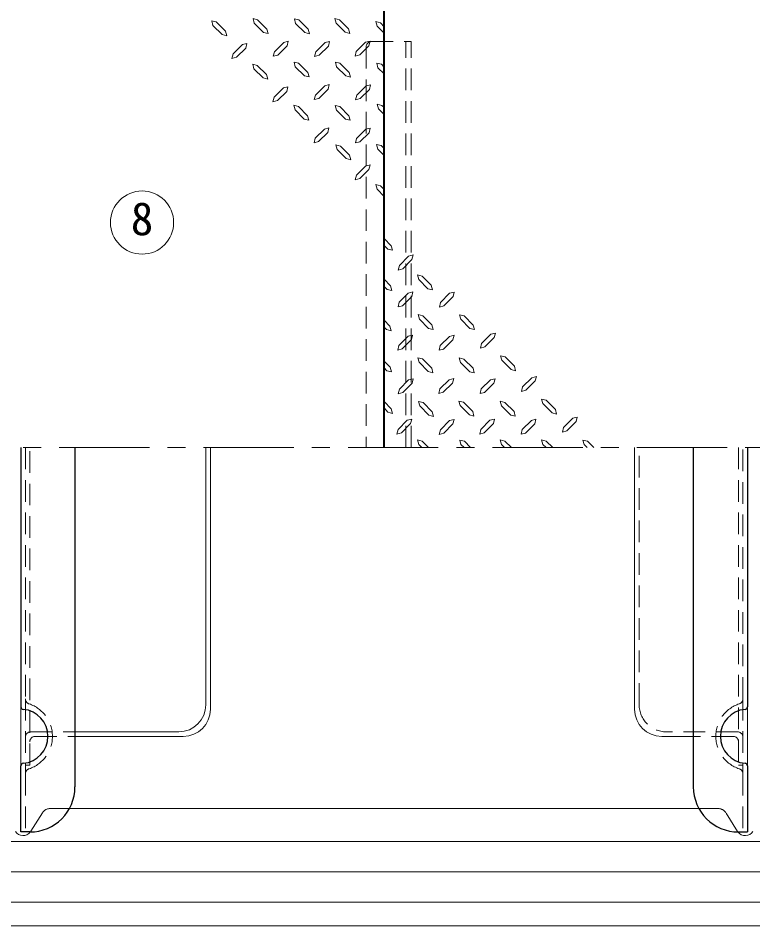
# Model space of a CAD drawing. Units: millimetres at full size, sheet at 1:10; details may follow other scales. Extents: x -2088 to 1962, y -1408 to 1402.
# Drawn here: x -1431 to -1024, y 626 to 1129 of the extents above; entities that cross this region are included whole.
import ezdxf
from ezdxf.enums import TextEntityAlignment as Align

# ---------------------------------------------------------------- set-up
doc = ezdxf.new("R2010")
doc.units = ezdxf.units.MM
doc.header["$LTSCALE"] = 10
doc.linetypes.add('CHAIN1', pattern=[8, 5, -1, 1, -1])
doc.linetypes.add('DASHED1', pattern=[1.8, 1.2, -0.6])
doc.layers.add('0-0_ﾚｲﾔ1', color=4, linetype='Continuous', lineweight=9)
doc.styles.add('ＭＳ ゴシック', font='')
doc.styles.get('ＭＳ ゴシック').set_extended_font_data('MS Gothic')

msp = doc.modelspace()

# ---------------------------------------------------------------- linework, layer by layer
at = {"layer": '0-0_ﾚｲﾔ1', "color": 1, "lineweight": 40}
msp.add_line((-1228.11, 891.3), (-1228.11, 1146.3), dxfattribs=at)
at = {"layer": '0-0_ﾚｲﾔ1'}
for p, q in [((-1322.97, 1125.17), (-1323.61, 1127.74)), ((-1321.12, 1127.1), (-1323.61, 1127.74)), ((-1321.12, 1127.1), (-1316.06, 1121.95)), ((-1300.07, 1126.37), (-1300.71, 1128.95)), ((-1298.22, 1128.3), (-1300.71, 1128.95)), ((-1298.22, 1128.3), (-1293.16, 1123.16)), ((-1277.16, 1126.29), (-1277.81, 1128.87)), ((-1275.32, 1128.22), (-1277.81, 1128.87)), ((-1275.32, 1128.22), (-1270.25, 1123.08)), ((-1254.74, 1126.45), (-1255.39, 1129.03)), ((-1252.9, 1128.38), (-1255.39, 1129.03)), ((-1252.9, 1128.38), (-1247.83, 1123.24)), ((-1230.16, 1126.7), (-1232.73, 1127.34)), ((-1232, 1124.77), (-1232.73, 1127.34)), ((-1230.16, 1126.7), (-1228.11, 1124.35)), ((-1322.97, 1125.17), (-1317.91, 1120.11)), ((-1316.06, 1121.95), (-1315.33, 1119.46)), ((-1300.07, 1126.37), (-1295, 1121.31)), ((-1293.16, 1123.16), (-1292.43, 1120.67)), ((-1277.16, 1126.29), (-1272.1, 1121.23)), ((-1270.25, 1123.08), (-1269.53, 1120.59)), ((-1254.74, 1126.45), (-1249.68, 1121.39)), ((-1247.83, 1123.24), (-1247.11, 1120.75)), ((-1232, 1124.77), (-1228.11, 1120.87)), ((-1315.33, 1119.46), (-1317.91, 1120.11)), ((-1292.43, 1120.67), (-1295, 1121.31)), ((-1269.53, 1120.59), (-1272.1, 1121.23)), ((-1247.11, 1120.75), (-1249.68, 1121.39)), ((-1309.87, 1107.57), (-1304.81, 1112.63)), ((-1286.97, 1108.78), (-1281.91, 1113.84)), ((-1264.07, 1108.7), (-1259, 1113.76)), ((-1241.65, 1108.86), (-1236.58, 1113.92)), ((-1311.8, 1109.42), (-1312.44, 1106.93)), ((-1309.87, 1107.57), (-1312.44, 1106.93)), ((-1288.9, 1110.62), (-1289.54, 1108.13)), ((-1286.97, 1108.78), (-1289.54, 1108.13)), ((-1265.99, 1110.54), (-1266.64, 1108.05)), ((-1264.07, 1108.7), (-1266.64, 1108.05)), ((-1243.58, 1110.7), (-1244.22, 1108.21)), ((-1241.65, 1108.86), (-1244.22, 1108.21)), ((-1300.23, 1101.14), (-1300.87, 1103.71)), ((-1298.38, 1103.07), (-1300.87, 1103.71)), ((-1298.38, 1103.07), (-1293.32, 1097.93)), ((-1277.33, 1102.35), (-1277.97, 1104.92)), ((-1275.48, 1104.28), (-1277.97, 1104.92)), ((-1277.33, 1102.35), (-1272.26, 1097.28)), ((-1275.48, 1104.28), (-1270.41, 1099.13)), ((-1254.42, 1102.27), (-1255.07, 1104.84)), ((-1252.58, 1104.2), (-1255.07, 1104.84)), ((-1254.42, 1102.27), (-1249.36, 1097.2)), ((-1252.58, 1104.2), (-1247.51, 1099.05)), ((-1229.67, 1103.71), (-1232.24, 1104.36)), ((-1231.52, 1101.78), (-1232.24, 1104.36)), ((-1231.52, 1101.78), (-1228.11, 1098.37)), ((-1229.67, 1103.71), (-1228.11, 1102.15)), ((-1300.23, 1101.14), (-1295.16, 1096.08)), ((-1293.32, 1097.93), (-1292.59, 1095.44)), ((-1269.69, 1096.64), (-1272.26, 1097.28)), ((-1270.41, 1099.13), (-1269.69, 1096.64)), ((-1246.79, 1096.56), (-1249.36, 1097.2)), ((-1247.51, 1099.05), (-1246.79, 1096.56)), ((-1292.59, 1095.44), (-1295.16, 1096.08)), ((-1287.13, 1083.54), (-1282.07, 1088.61)), ((-1266.16, 1086.6), (-1266.8, 1084.11)), ((-1264.23, 1084.75), (-1259.16, 1089.81)), ((-1243.25, 1086.52), (-1243.9, 1084.03)), ((-1241.33, 1084.67), (-1236.26, 1089.73)), ((-1289.06, 1085.39), (-1289.7, 1082.9)), ((-1287.13, 1083.54), (-1289.7, 1082.9)), ((-1264.23, 1084.75), (-1266.8, 1084.11)), ((-1241.33, 1084.67), (-1243.9, 1084.03)), ((-1229.35, 1080.89), (-1231.92, 1081.53)), ((-1231.28, 1078.96), (-1231.92, 1081.53)), ((-1277.49, 1078.4), (-1278.13, 1080.97)), ((-1275.64, 1080.33), (-1278.13, 1080.97)), ((-1277.49, 1078.4), (-1272.42, 1073.34)), ((-1275.64, 1080.33), (-1270.58, 1075.19)), ((-1254.58, 1078.32), (-1255.23, 1080.89)), ((-1252.74, 1080.25), (-1255.23, 1080.89)), ((-1254.58, 1078.32), (-1249.52, 1073.26)), ((-1252.74, 1080.25), (-1247.67, 1075.11)), ((-1231.28, 1078.96), (-1228.11, 1075.79)), ((-1229.35, 1080.89), (-1228.11, 1079.65)), ((-1269.85, 1072.7), (-1272.42, 1073.34)), ((-1270.58, 1075.19), (-1269.85, 1072.7)), ((-1246.95, 1072.62), (-1249.52, 1073.26)), ((-1247.67, 1075.11), (-1246.95, 1072.62)), ((-1266.32, 1062.65), (-1266.96, 1060.16)), ((-1264.39, 1060.8), (-1259.33, 1065.87)), ((-1243.41, 1062.57), (-1244.06, 1060.08)), ((-1241.49, 1060.72), (-1236.42, 1065.78)), ((-1264.39, 1060.8), (-1266.96, 1060.16)), ((-1252.33, 1058.31), (-1254.91, 1058.95)), ((-1254.18, 1056.38), (-1254.91, 1058.95)), ((-1254.18, 1056.38), (-1249.12, 1051.4)), ((-1252.33, 1058.31), (-1247.27, 1053.25)), ((-1241.49, 1060.72), (-1244.06, 1060.08)), ((-1229.75, 1058.63), (-1232.33, 1059.28)), ((-1231.6, 1056.7), (-1232.33, 1059.28)), ((-1231.6, 1056.7), (-1228.11, 1053.07)), ((-1229.75, 1058.63), (-1228.11, 1056.99)), ((-1246.55, 1050.68), (-1249.12, 1051.4)), ((-1247.27, 1053.25), (-1246.55, 1050.68)), ((-1243.49, 1042.16), (-1238.43, 1047.22)), ((-1243.49, 1042.16), (-1244.14, 1039.59)), ((-1241.57, 1040.31), (-1236.58, 1045.37)), ((-1241.57, 1040.31), (-1244.14, 1039.59)), ((-1230.16, 1036.37), (-1232.73, 1037.02)), ((-1232, 1034.45), (-1232.73, 1037.02)), ((-1230.16, 1036.37), (-1228.11, 1034.33)), ((-1232, 1034.45), (-1228.11, 1030.39)), ((-1224.21, 1003.16), (-1228.11, 1007.21)), ((-1226.06, 1001.23), (-1228.11, 1003.28)), ((-1226.06, 1001.23), (-1223.49, 1000.59)), ((-1224.21, 1003.16), (-1223.49, 1000.59)), ((-1214.65, 997.29), (-1219.63, 992.23)), ((-1214.65, 997.29), (-1212.08, 998.02)), ((-1212.72, 995.45), (-1212.08, 998.02)), ((-1212.72, 995.45), (-1217.78, 990.38)), ((-1209.66, 986.93), (-1207.09, 986.2)), ((-1208.94, 984.36), (-1209.66, 986.93)), ((-1202.03, 981.22), (-1207.09, 986.2)), ((-1224.61, 980.9), (-1228.11, 984.54)), ((-1224.61, 980.9), (-1223.89, 978.33)), ((-1203.88, 979.29), (-1208.94, 984.36)), ((-1202.03, 981.22), (-1201.31, 978.65)), ((-1226.46, 978.97), (-1228.11, 980.62)), ((-1226.46, 978.97), (-1223.89, 978.33)), ((-1214.73, 976.88), (-1219.79, 971.82)), ((-1214.73, 976.88), (-1212.16, 977.53)), ((-1212.8, 975.03), (-1212.16, 977.53)), ((-1203.88, 979.29), (-1201.31, 978.65)), ((-1191.83, 976.8), (-1196.89, 971.74)), ((-1191.83, 976.8), (-1189.25, 977.45)), ((-1189.9, 974.95), (-1189.25, 977.45)), ((-1224.93, 958.64), (-1228.11, 961.82)), ((-1209.26, 964.99), (-1206.69, 964.35)), ((-1208.54, 962.5), (-1209.26, 964.99)), ((-1203.48, 957.36), (-1208.54, 962.5)), ((-1201.63, 959.28), (-1206.69, 964.35)), ((-1186.36, 964.91), (-1183.79, 964.27)), ((-1185.64, 962.42), (-1186.36, 964.91)), ((-1180.58, 957.28), (-1185.64, 962.42)), ((-1178.73, 959.2), (-1183.79, 964.27)), ((-1226.86, 956.71), (-1228.11, 957.96)), ((-1226.86, 956.71), (-1224.29, 956.07)), ((-1224.93, 958.64), (-1224.29, 956.07)), ((-1203.48, 957.36), (-1200.99, 956.71)), ((-1201.63, 959.28), (-1200.99, 956.71)), ((-1180.58, 957.28), (-1178.08, 956.63)), ((-1178.73, 959.2), (-1178.08, 956.63)), ((-1214.89, 952.94), (-1219.95, 947.87)), ((-1214.89, 952.94), (-1212.32, 953.58)), ((-1212.96, 951.09), (-1212.32, 953.58)), ((-1191.99, 952.86), (-1197.05, 947.79)), ((-1191.99, 952.86), (-1189.41, 953.5)), ((-1190.06, 951.01), (-1189.41, 953.5)), ((-1169.08, 954.06), (-1174.15, 949)), ((-1169.08, 954.06), (-1166.51, 954.7)), ((-1167.16, 952.21), (-1166.51, 954.7)), ((-1209.42, 941.04), (-1206.85, 940.4)), ((-1208.7, 938.55), (-1209.42, 941.04)), ((-1186.52, 940.96), (-1183.95, 940.32)), ((-1185.8, 938.47), (-1186.52, 940.96)), ((-1163.62, 942.17), (-1161.05, 941.53)), ((-1162.9, 939.68), (-1163.62, 942.17)), ((-1155.99, 936.46), (-1161.05, 941.53)), ((-1224.69, 935.82), (-1228.11, 939.24)), ((-1226.54, 933.89), (-1228.11, 935.46)), ((-1224.69, 935.82), (-1223.97, 933.25)), ((-1203.64, 933.41), (-1208.7, 938.55)), ((-1201.79, 935.34), (-1206.85, 940.4)), ((-1180.74, 933.33), (-1185.8, 938.47)), ((-1178.89, 935.26), (-1183.95, 940.32)), ((-1157.83, 934.53), (-1162.9, 939.68)), ((-1155.99, 936.46), (-1155.34, 933.89)), ((-1226.54, 933.89), (-1223.97, 933.25)), ((-1203.64, 933.41), (-1201.15, 932.77)), ((-1201.79, 935.34), (-1201.15, 932.77)), ((-1180.74, 933.33), (-1178.24, 932.69)), ((-1178.89, 935.26), (-1178.24, 932.69)), ((-1157.83, 934.53), (-1155.34, 933.89)), ((-1146.34, 930.03), (-1143.77, 930.68)), ((-1144.41, 928.19), (-1143.77, 930.68)), ((-1214.57, 928.75), (-1219.63, 923.69)), ((-1214.57, 928.75), (-1211.99, 929.39)), ((-1212.64, 926.9), (-1211.99, 929.39)), ((-1192.15, 928.91), (-1197.21, 923.85)), ((-1192.15, 928.91), (-1189.58, 929.55)), ((-1190.22, 927.06), (-1189.58, 929.55)), ((-1169.24, 928.83), (-1174.31, 923.77)), ((-1169.24, 928.83), (-1166.67, 929.47)), ((-1167.32, 926.98), (-1166.67, 929.47)), ((-1146.34, 930.03), (-1151.41, 924.97)), ((-1224.21, 912.84), (-1228.11, 916.74)), ((-1209.1, 916.86), (-1206.53, 916.21)), ((-1208.38, 914.37), (-1209.1, 916.86)), ((-1201.47, 911.15), (-1206.53, 916.21)), ((-1186.68, 917.02), (-1184.11, 916.37)), ((-1185.96, 914.53), (-1186.68, 917.02)), ((-1179.05, 911.31), (-1184.11, 916.37)), ((-1163.78, 916.94), (-1161.21, 916.29)), ((-1163.06, 914.45), (-1163.78, 916.94)), ((-1156.15, 911.23), (-1161.21, 916.29)), ((-1140.88, 918.14), (-1138.31, 917.5)), ((-1140.16, 915.65), (-1140.88, 918.14)), ((-1135.09, 910.51), (-1140.16, 915.65)), ((-1133.24, 912.44), (-1138.31, 917.5)), ((-1226.06, 910.91), (-1228.11, 913.25)), ((-1226.06, 910.91), (-1223.49, 910.27)), ((-1224.21, 912.84), (-1223.49, 910.27)), ((-1203.32, 909.22), (-1208.38, 914.37)), ((-1201.47, 911.15), (-1200.83, 908.58)), ((-1180.9, 909.38), (-1185.96, 914.53)), ((-1179.05, 911.31), (-1178.41, 908.74)), ((-1157.99, 909.3), (-1163.06, 914.45)), ((-1156.15, 911.23), (-1155.5, 908.66)), ((-1135.09, 910.51), (-1132.6, 909.87)), ((-1133.24, 912.44), (-1132.6, 909.87)), ((-1215.37, 906.41), (-1220.43, 901.35)), ((-1215.37, 906.41), (-1212.8, 907.05)), ((-1213.44, 904.56), (-1212.8, 907.05)), ((-1203.32, 909.22), (-1200.83, 908.58)), ((-1191.91, 906.25), (-1196.97, 901.19)), ((-1191.91, 906.25), (-1189.33, 906.89)), ((-1189.98, 904.4), (-1189.33, 906.89)), ((-1180.9, 909.38), (-1178.41, 908.74)), ((-1169.49, 906.41), (-1174.55, 901.35)), ((-1169.49, 906.41), (-1166.91, 907.05)), ((-1167.56, 904.56), (-1166.91, 907.05)), ((-1157.99, 909.3), (-1155.5, 908.66)), ((-1146.58, 906.33), (-1151.65, 901.27)), ((-1146.58, 906.33), (-1144.01, 906.97)), ((-1144.66, 904.48), (-1144.01, 906.97)), ((-1123.68, 907.53), (-1128.74, 902.47)), ((-1123.68, 907.53), (-1121.11, 908.18)), ((-1121.75, 905.69), (-1121.11, 908.18)), ((-1209.66, 895.64), (-1207.09, 894.92)), ((-1208.94, 893.07), (-1209.66, 895.64)), ((-1186.2, 895.48), (-1183.63, 894.84)), ((-1185.56, 892.99), (-1186.2, 895.48)), ((-1163.78, 895.64), (-1161.21, 894.92)), ((-1163.14, 893.07), (-1163.78, 895.64)), ((-1140.88, 895.56), (-1138.31, 894.92)), ((-1140.16, 893.07), (-1140.88, 895.56)), ((-1117.98, 895.48), (-1115.41, 894.84)), ((-1117.25, 892.99), (-1117.98, 895.48)), ((-1326.86, 891.3), (-1326.86, 748.8)), ((-1324.36, 891.3), (-1324.36, 746.3)), ((-1207.17, 891.3), (-1208.94, 893.07)), ((-1203.48, 891.3), (-1207.09, 894.92)), ((-1183.87, 891.3), (-1185.56, 892.99)), ((-1180.23, 891.3), (-1183.63, 894.84)), ((-1161.37, 891.3), (-1163.14, 893.07)), ((-1157.59, 891.3), (-1161.21, 894.92)), ((-1138.39, 891.3), (-1140.16, 893.07)), ((-1134.69, 891.3), (-1138.31, 894.92)), ((-1115.57, 891.3), (-1117.25, 892.99)), ((-1111.87, 891.3), (-1115.41, 894.84)), ((-1089.36, 891.3), (-1089.36, 746.3)), ((-1429.36, 714.87), (-1429.36, 747.73)), ((-1026.86, 714.87), (-1026.86, 747.73)), ((-1341.86, 733.8), (-1399.36, 733.8)), ((-1339.36, 731.3), (-1399.36, 731.3)), ((-1074.36, 731.3), (-1056.86, 731.3)), ((-839.89, 673.09), (-1616.32, 673.09)), ((-806.32, 639.51), (-1649.89, 639.51))]:
    msp.add_line(p, q, dxfattribs=at)
at = {"layer": '0-0_ﾚｲﾔ1', "color": 7, "linetype": 'DASHED1', "lineweight": 18}
for p, q in [((-1238.11, 1113.3), (-1238.11, 891.3)), ((-1235.11, 1116.3), (-1213.11, 1116.3)), ((-1213.11, 891.3), (-1213.11, 1116.3)), ((-1426.86, 891.3), (-1426.86, 752.16)), ((-1029.36, 752.16), (-1029.36, 891.3)), ((-1426.86, 710.45), (-1426.86, 678.3)), ((-1029.36, 710.45), (-1029.36, 678.3))]:
    msp.add_line(p, q, dxfattribs=at)
at = {"layer": '0-0_ﾚｲﾔ1', "linetype": 'DASHED1'}
for p, q in [((-1216.11, 891.3), (-1216.11, 1116.3)), ((-1424.36, 715.3), (-1424.36, 891.3)), ((-1086.86, 748.8), (-1086.86, 891.3)), ((-1031.86, 891.3), (-1031.86, 715.3)), ((-1426.86, 752.16), (-1426.86, 710.45)), ((-1029.36, 752.16), (-1029.36, 710.45)), ((-1423.86, 733.8), (-1399.36, 733.8)), ((-1421.36, 731.3), (-1399.36, 731.3)), ((-1032.36, 733.8), (-1071.86, 733.8)), ((-1034.86, 731.3), (-1056.86, 731.3)), ((-1424.36, 715.3), (-1426.86, 715.3)), ((-1031.86, 715.3), (-1029.36, 715.3)), ((-1402.42, 691.3), (-1413.11, 691.3)), ((-1053.79, 691.3), (-1043.11, 691.3)), ((-1417.33, 688.98), (-1423.88, 678.63)), ((-1032.33, 678.63), (-1038.88, 688.98))]:
    msp.add_line(p, q, dxfattribs=at)
at = {"layer": '0-0_ﾚｲﾔ1', "linetype": 'CHAIN1'}
msp.add_line((-1968.11, 891.3), (-463.11, 891.3), dxfattribs=at)
at = {"layer": '0-0_ﾚｲﾔ1', "color": 5, "lineweight": 25}
for p, q in [((-1429.36, 891.3), (-1429.36, 747.73)), ((-1399.36, 891.3), (-1399.36, 703.3)), ((-1056.86, 891.3), (-1056.86, 703.3)), ((-1026.86, 891.3), (-1026.86, 747.73)), ((-1026.86, 714.87), (-1026.86, 678.3)), ((-1031.86, 678.3), (-1026.86, 678.3))]:
    msp.add_line(p, q, dxfattribs=at)
at = {"layer": '0-0_ﾚｲﾔ1', "color": 7, "lineweight": 18}
for p, q in [((-1402.42, 691.3), (-1053.79, 691.3)), ((-793.11, 626.3), (-1663.11, 626.3))]:
    msp.add_line(p, q, dxfattribs=at)
at = {"layer": '0-0_ﾚｲﾔ1', "color": 3, "lineweight": 18}
msp.add_line((-823.11, 656.3), (-1633.11, 656.3), dxfattribs=at)
at = {"layer": '0-0_ﾚｲﾔ1'}
for points in [[(-1311.8, 1109.42), (-1306.66, 1114.56), (-1304.16, 1115.2), (-1304.81, 1112.63)], [(-1288.9, 1110.62), (-1283.75, 1115.77), (-1281.26, 1116.41), (-1281.91, 1113.84)], [(-1265.99, 1110.54), (-1260.85, 1115.69), (-1258.36, 1116.33), (-1259, 1113.76)], [(-1243.58, 1110.7), (-1238.43, 1115.85), (-1235.94, 1116.49), (-1236.58, 1113.92)], [(-1266.16, 1086.6), (-1261.01, 1091.74), (-1258.52, 1092.38), (-1259.16, 1089.81)], [(-1243.25, 1086.52), (-1238.11, 1091.66), (-1235.62, 1092.3), (-1236.26, 1089.73)], [(-1289.06, 1085.39), (-1283.91, 1090.53), (-1281.42, 1091.18), (-1282.07, 1088.61)], [(-1266.32, 1062.65), (-1261.17, 1067.79), (-1258.68, 1068.44), (-1259.33, 1065.87)], [(-1243.41, 1062.57), (-1238.27, 1067.71), (-1235.78, 1068.36), (-1236.42, 1065.78)], [(-1238.43, 1047.22), (-1235.86, 1047.95), (-1236.58, 1045.37)], [(-1217.78, 990.38), (-1220.35, 989.66), (-1219.63, 992.23)], [(-1212.8, 975.03), (-1217.94, 969.89), (-1220.43, 969.25), (-1219.79, 971.82)], [(-1189.9, 974.95), (-1195.04, 969.81), (-1197.53, 969.17), (-1196.89, 971.74)], [(-1212.96, 951.09), (-1218.1, 945.95), (-1220.59, 945.3), (-1219.95, 947.87)], [(-1190.06, 951.01), (-1195.2, 945.87), (-1197.69, 945.22), (-1197.05, 947.79)], [(-1167.16, 952.21), (-1172.3, 947.07), (-1174.79, 946.43), (-1174.15, 949)], [(-1212.64, 926.9), (-1217.78, 921.76), (-1220.27, 921.12), (-1219.63, 923.69)], [(-1190.22, 927.06), (-1195.36, 921.92), (-1197.85, 921.28), (-1197.21, 923.85)], [(-1167.32, 926.98), (-1172.46, 921.84), (-1174.95, 921.2), (-1174.31, 923.77)], [(-1144.41, 928.19), (-1149.56, 923.04), (-1152.05, 922.4), (-1151.41, 924.97)], [(-1121.75, 905.69), (-1126.9, 900.54), (-1129.39, 899.9), (-1128.74, 902.47)], [(-1213.44, 904.56), (-1218.58, 899.42), (-1221.08, 898.78), (-1220.43, 901.35)], [(-1189.98, 904.4), (-1195.12, 899.26), (-1197.61, 898.62), (-1196.97, 901.19)], [(-1167.56, 904.56), (-1172.7, 899.42), (-1175.19, 898.78), (-1174.55, 901.35)], [(-1144.66, 904.48), (-1149.8, 899.34), (-1152.29, 898.7), (-1151.65, 901.27)]]:
    msp.add_lwpolyline(points, dxfattribs=at)
at = {"layer": '0-0_ﾚｲﾔ1', "color": 5, "lineweight": 25}
msp.add_lwpolyline([(-1424.36, 678.3), (-1429.36, 678.3), (-1429.36, 714.87)], dxfattribs=at)
at = {"layer": '0-0_ﾚｲﾔ1', "color": 7, "lineweight": 18}
msp.add_circle((-1362.21, 1015.97), 17.5, dxfattribs=at)
at = {"layer": '0-0_ﾚｲﾔ1', "color": 7, "linetype": 'DASHED1', "lineweight": 18}
for centre, radius, start, end in [((-1235.11, 1113.3), 3, 90, 180), ((-1423.86, 752.16), 3, 180, 251.447), ((-1032.36, 752.16), 3, 288.553, 360), ((-1430.86, 731.3), 19, 288.553, 71.447), ((-1025.36, 731.3), 19, 108.553, 251.447), ((-1423.86, 710.45), 3, 108.553, 180), ((-1032.36, 710.45), 3, 0, 71.447)]:
    msp.add_arc(centre, radius, start, end, dxfattribs=at)
at = {"layer": '0-0_ﾚｲﾔ1', "color": 5, "lineweight": 25}
for centre, radius, start, end in [((-1427.86, 747.73), 1.5, 180, 264.7841), ((-1429.36, 731.3), 15, 275.2159, 84.7841), ((-1026.86, 731.3), 15, 95.2159, 264.7841), ((-1028.36, 747.73), 1.5, 275.2159, 0), ((-1427.86, 714.87), 1.5, 95.2159, 180), ((-1028.36, 714.87), 1.5, 0, 84.7841), ((-1424.36, 703.3), 25, 270, 0), ((-1031.86, 703.3), 25, 180, 270)]:
    msp.add_arc(centre, radius, start, end, dxfattribs=at)
at = {"layer": '0-0_ﾚｲﾔ1'}
for centre, start, end in [((-1341.86, 748.8), 270, 0), ((-1339.36, 746.3), 270, 0), ((-1074.36, 746.3), 180, 270)]:
    msp.add_arc(centre, 15, start, end, dxfattribs=at)
at = {"layer": '0-0_ﾚｲﾔ1', "linetype": 'DASHED1'}
for centre, radius, start, end in [((-1071.86, 748.8), 15, 180, 270), ((-1423.86, 730.8), 3, 90, 180), ((-1421.36, 728.3), 3, 90, 180), ((-1034.86, 728.3), 3, 0, 90), ((-1032.36, 730.8), 3, 0, 90), ((-1413.11, 686.3), 5, 90, 147.6665), ((-1043.11, 686.3), 5, 32.3335, 90), ((-1428.11, 681.3), 5, 323.1481, 327.6665), ((-1028.11, 681.3), 5, 212.3335, 216.8519)]:
    msp.add_arc(centre, radius, start, end, dxfattribs=at)
at = {"layer": '0-0_ﾚｲﾔ1', "color": 7, "lineweight": 18}
for centre, start, end in [((-1428.11, 681.3), 212.3335, 323.1481), ((-1028.11, 681.3), 216.8519, 327.6665)]:
    msp.add_arc(centre, 5, start, end, dxfattribs=at)

# ---------------------------------------------------------------- texts
at = {"layer": '0-0_ﾚｲﾔ1', "color": 7, "style": 'ＭＳ ゴシック'}
msp.add_text('8', height=18.33, dxfattribs=at).set_placement((-1368.46, 1003.47), align=Align.BOTTOM_LEFT)

doc.saveas('drawing.dxf')
